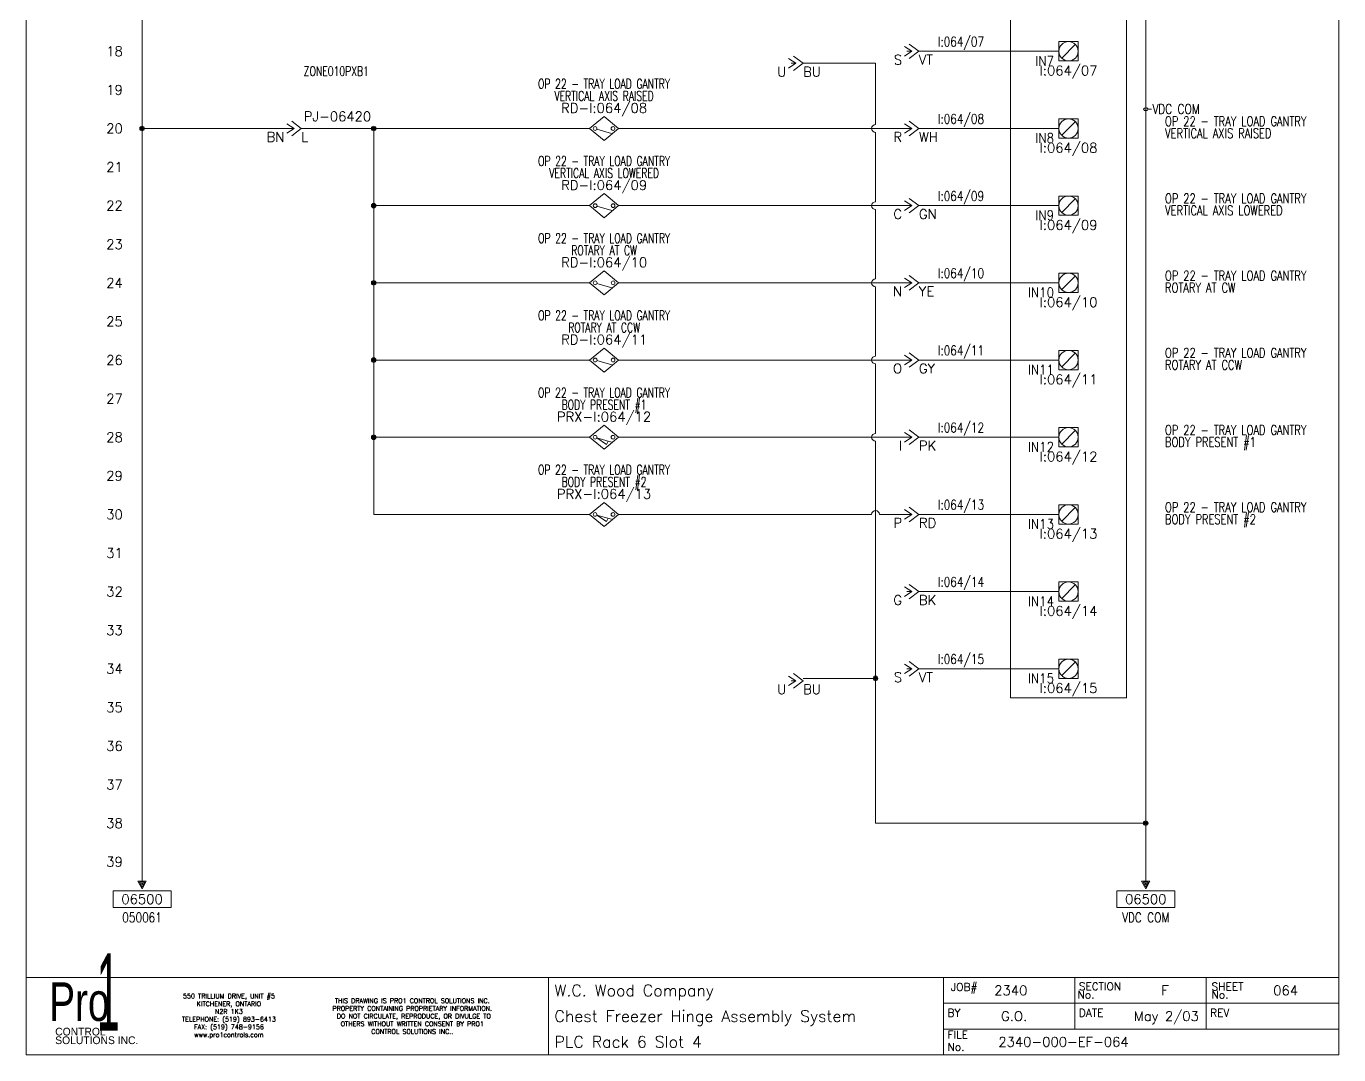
# Model space of a CAD drawing. Header units: inches. Extents: x 0 to 17, y 0 to 23.
# Drawn here: x 0 to 17, y 0 to 13.32 of the extents above; entities that cross this region are included whole.
import ezdxf
from ezdxf.enums import TextEntityAlignment as Align

# ---------------------------------------------------------------- set-up
doc = ezdxf.new("R2010")
doc.units = ezdxf.units.IN
doc.header["$MEASUREMENT"] = 0
doc.layers.get('0').update_dxf_attribs({"lineweight": 5})
for name, color, linetype, lineweight in [('BOARDER', 5, 'Continuous', 5), ('DESC', 1, 'Continuous', 5), ('LOC', 252, 'Continuous', 5), ('MISC', 2, 'Continuous', 5), ('SYMS', 7, 'Continuous', 5), ('TAGS', 2, 'Continuous', 5), ('TERMS', 2, 'Continuous', 5), ('Title_Block_Info', 2, 'Continuous', 5), ('WIREFIXED', 3, 'Continuous', 5), ('WIRENO', 1, 'Continuous', 5), ('WIRES', 7, 'Continuous', 5), ('XREF', 1, 'Continuous', 5)]:
    doc.layers.add(name, color=color, linetype=linetype, lineweight=lineweight)
doc.styles.add('SIVAN', font='sivan.TTF', dxfattribs={"height": 1})
doc.styles.add('STACCO', font='STAC222N.TTF', dxfattribs={"height": 1})
doc.styles.get("Standard").update_dxf_attribs({"font": 'romans.shx'})
doc.styles.add('WD', font='romans.shx')

# ---------------------------------------------------------------- blocks, each defined once
blk = doc.blocks.new('WDDOT')
for radius in [0.03, 0.0187, 0.00929]:
    blk.add_circle((0, 0), radius)
blk = doc.blocks.new('HC02PJ')
for p, q in [((-0.031, 0), (-0.125, 0.062)), ((-0.031, 0), (-0.125, -0.062)), ((-0.031, 0), (-0.094, 0)), ((0.062, 0), (-0.062, 0.094)), ((0.062, 0), (-0.062, -0.094))]:
    blk.add_line(p, q)
at = {"style": 'WD', "width": 0.7}
for tag, p in [('INST', (0.094, 0.85)), ('LOC', (0.094, 0.68)), ('DESC1', (0.094, 0.511)), ('DESC2', (0.094, 0.354))]:
    blk.add_attdef(tag, p, '', height=0.125, dxfattribs=at)
at = {"style": 'WD'}
for tag, p, height in [('TAG2', (0.094, 0.094), 0.125), ('X2LINK', (-0.062, 0.125), 0.01), ('X8LINK', (-0.062, -0.125), 0.01)]:
    blk.add_attdef(tag, p, '', height=height, dxfattribs=at)
for tag, p, flags in [('X4TERMDESC01', (-0.113, 0.019), 1), ('X4TERM01', (-0.094, 0), 1), ('FAMILY', (0.048, 0.121), 9), ('X1TERM02', (0.062, 0), 1), ('X1TERMDESC02', (0.067, 0.014), 1)]:
    blk.add_attdef(tag, p, '', height=0.01, dxfattribs=dict(at, flags=flags))
at = {"linetype": 'Continuous', "style": 'WD', "flags": 8}
blk.add_attdef('TERM01', text='', height=0.125, dxfattribs=at).set_placement((-0.156, -0.047), align=Align.TOP_RIGHT)
blk.add_attdef('TERM02', text='', height=0.125, dxfattribs=at).set_placement((0.062, -0.047), align=Align.TOP_LEFT)
blk = doc.blocks.new('WD_WNV')
at = {"linetype": 'Continuous', "style": 'WD', "width": 0.8}
blk.add_attdef('WIRENO', text='', height=0.125, dxfattribs=at).set_placement((-0.05, 0), align=Align.MIDDLE_RIGHT)
blk = doc.blocks.new('PLCIO_FBFC')
at = {"layer": 'SYMS'}
for p, q in [((-0.75, 0.5), (-0.75, -16.375)), ((0.75, -16.375), (0.75, 0.5)), ((-0.125, -7.875), (0.125, -7.875)), ((-0.125, -8.125), (-0.125, -7.875)), ((-0.125, -7.875), (0.125, -7.875)), ((-0.125, -8.125), (-0.125, -7.875)), ((0.088, -7.912), (-0.088, -8.088)), ((0.125, -7.875), (0.125, -8.125)), ((0.125, -7.875), (0.125, -8.125)), ((0.125, -8.125), (-0.125, -8.125)), ((0.125, -8.125), (-0.125, -8.125)), ((-0.125, -8.875), (0.125, -8.875)), ((-0.125, -9.125), (-0.125, -8.875)), ((-0.125, -8.875), (0.125, -8.875)), ((-0.125, -9.125), (-0.125, -8.875)), ((0.088, -8.912), (-0.088, -9.088)), ((0.125, -8.875), (0.125, -9.125)), ((0.125, -8.875), (0.125, -9.125)), ((0.125, -9.125), (-0.125, -9.125)), ((0.125, -9.125), (-0.125, -9.125)), ((-0.125, -9.875), (0.125, -9.875)), ((-0.125, -10.125), (-0.125, -9.875)), ((-0.125, -9.875), (0.125, -9.875)), ((-0.125, -10.125), (-0.125, -9.875)), ((0.088, -9.912), (-0.088, -10.088)), ((0.125, -9.875), (0.125, -10.125)), ((0.125, -9.875), (0.125, -10.125)), ((0.125, -10.125), (-0.125, -10.125)), ((0.125, -10.125), (-0.125, -10.125)), ((-0.125, -10.875), (0.125, -10.875)), ((-0.125, -11.125), (-0.125, -10.875)), ((-0.125, -10.875), (0.125, -10.875)), ((-0.125, -11.125), (-0.125, -10.875)), ((0.125, -10.875), (0.125, -11.125)), ((0.125, -10.875), (0.125, -11.125)), ((0.088, -10.912), (-0.088, -11.088)), ((0.125, -11.125), (-0.125, -11.125)), ((0.125, -11.125), (-0.125, -11.125)), ((-0.125, -11.875), (0.125, -11.875)), ((-0.125, -12.125), (-0.125, -11.875)), ((-0.125, -11.875), (0.125, -11.875)), ((-0.125, -12.125), (-0.125, -11.875)), ((0.125, -11.875), (0.125, -12.125)), ((0.125, -11.875), (0.125, -12.125)), ((0.088, -11.912), (-0.088, -12.088)), ((0.125, -12.125), (-0.125, -12.125)), ((0.125, -12.125), (-0.125, -12.125)), ((-0.125, -12.875), (0.125, -12.875)), ((-0.125, -13.125), (-0.125, -12.875)), ((-0.125, -12.875), (0.125, -12.875)), ((-0.125, -13.125), (-0.125, -12.875)), ((0.088, -12.912), (-0.088, -13.088)), ((0.125, -12.875), (0.125, -13.125)), ((0.125, -12.875), (0.125, -13.125)), ((0.125, -13.125), (-0.125, -13.125)), ((0.125, -13.125), (-0.125, -13.125)), ((-0.125, -13.875), (0.125, -13.875)), ((-0.125, -14.125), (-0.125, -13.875)), ((-0.125, -13.875), (0.125, -13.875)), ((-0.125, -14.125), (-0.125, -13.875)), ((0.088, -13.912), (-0.088, -14.088)), ((0.125, -13.875), (0.125, -14.125)), ((0.125, -13.875), (0.125, -14.125)), ((0.125, -14.125), (-0.125, -14.125)), ((0.125, -14.125), (-0.125, -14.125)), ((-0.125, -14.875), (0.125, -14.875)), ((-0.125, -15.125), (-0.125, -14.875)), ((-0.125, -14.875), (0.125, -14.875)), ((-0.125, -15.125), (-0.125, -14.875)), ((0.088, -14.912), (-0.088, -15.088)), ((0.125, -14.875), (0.125, -15.125)), ((0.125, -14.875), (0.125, -15.125)), ((0.125, -15.125), (-0.125, -15.125)), ((0.125, -15.125), (-0.125, -15.125)), ((-0.125, -15.875), (0.125, -15.875)), ((-0.125, -16.125), (-0.125, -15.875)), ((-0.125, -15.875), (0.125, -15.875)), ((-0.125, -16.125), (-0.125, -15.875)), ((0.088, -15.912), (-0.088, -16.088)), ((0.125, -15.875), (0.125, -16.125)), ((0.125, -15.875), (0.125, -16.125)), ((0.125, -16.125), (-0.125, -16.125)), ((0.125, -16.125), (-0.125, -16.125)), ((-0.75, -16.375), (0.75, -16.375))]:
    blk.add_line(p, q, dxfattribs=at)
for centre in [(0, -8), (0, -9), (0, -10), (0, -11), (0, -12), (0, -13), (0, -14), (0, -15), (0, -16)]:
    blk.add_circle(centre, 0.125, dxfattribs=at)
at = {"layer": 'SYMS', "style": 'WD'}
for tag, width, p in [('INST', 0.8, (0, 1.482)), ('LOC', 0.8, (0, 1.312)), ('MFG', 0.8, (0, 1.156)), ('CAT', 0.9, (0, 1)), ('DESC', 0.8, (0, 0.53)), ('TERM01L', 0.75, (-0.188, 0.156)), ('TERM01R', 0.75, (0.188, 0.156)), ('TERM02', 0.9, (0, -0.812)), ('TERM03', 0.9, (0, -1.812)), ('TERM04', 0.9, (0, -2.812)), ('TERM05', 0.9, (0, -3.812)), ('TERM06', 0.9, (0, -4.812)), ('TERM07', 0.9, (0, -5.812)), ('TERM08', 0.9, (0, -6.812)), ('TERM09', 0.9, (0, -7.812)), ('TERM10', 0.9, (0, -8.812)), ('TERM11', 0.9, (0, -9.812)), ('TERM12', 0.9, (0, -10.812)), ('TERM13', 0.9, (0, -11.812)), ('TERM14', 0.9, (0, -12.812)), ('TERM15', 0.9, (0, -13.812)), ('TERM16', 0.9, (0, -14.812)), ('TERM17', 0.9, (0, -15.812))]:
    blk.add_attdef(tag, text='', height=0.125, dxfattribs=dict(at, width=width)).set_placement(p, align=Align.CENTER)
at = {"layer": 'SYMS', "linetype": 'Continuous', "style": 'WD', "flags": 9}
blk.add_attdef('ASSYCODE', text='', height=0.01, dxfattribs=at).set_placement((0.23, 1.071), align=Align.CENTER)
at = {"layer": 'SYMS', "style": 'WD'}
for tag, p in [('LINE1', (0, 0.844)), ('LINE2', (0, 0.688)), ('TAG', (0, 0.322))]:
    blk.add_attdef(tag, text='', height=0.125, dxfattribs=at).set_placement(p, align=Align.CENTER)
at = {"layer": 'SYMS', "style": 'WD', "flags": 1}
for tag, p in [('X4TERM01L', (-0.312, 0)), ('X1TERM01R', (0.312, 0)), ('X4TERM02', (-0.125, -1)), ('X4TERM03', (-0.125, -2)), ('X4TERM04', (-0.125, -3)), ('X4TERM05', (-0.125, -4)), ('X4TERM06', (-0.125, -5)), ('X4TERM07', (-0.125, -6)), ('X4TERM08', (-0.125, -7)), ('X4TERM09', (-0.125, -8)), ('X4TERM10', (-0.125, -9)), ('X4TERM11', (-0.125, -10)), ('X4TERM12', (-0.125, -11)), ('X4TERM13', (-0.125, -12)), ('X4TERM14', (-0.125, -13)), ('X4TERM15', (-0.125, -14)), ('X4TERM16', (-0.125, -15)), ('X4TERM17', (-0.125, -16))]:
    blk.add_attdef(tag, p, '', height=0.01, dxfattribs=at)
at = {"layer": 'SYMS', "style": 'WD', "width": 0.9}
for tag, p in [('TERMDESC01L', (-0.188, -0.172)), ('TERMDESC01R', (0.188, -0.172))]:
    blk.add_attdef(tag, text='', height=0.125, dxfattribs=at).set_placement(p, align=Align.TOP_CENTER)
for tag, p in [('DESCA02', (1.25, -0.969)), ('DESCB02', (1.25, -1.125)), ('DESCC02', (1.25, -1.281)), ('DESCD02', (1.25, -1.438)), ('DESCE02', (1.25, -1.594)), ('DESCA03', (1.25, -1.969)), ('DESCB03', (1.25, -2.125)), ('DESCC03', (1.25, -2.281)), ('DESCD03', (1.25, -2.438)), ('DESCE03', (1.25, -2.594)), ('DESCA04', (1.25, -2.969)), ('DESCB04', (1.25, -3.125)), ('DESCC04', (1.25, -3.281)), ('DESCD04', (1.25, -3.438)), ('DESCE04', (1.25, -3.594)), ('DESCA05', (1.25, -3.969)), ('DESCB05', (1.25, -4.125)), ('DESCC05', (1.25, -4.281)), ('DESCD05', (1.25, -4.438)), ('DESCE05', (1.25, -4.594)), ('DESCA06', (1.25, -4.969)), ('DESCB06', (1.25, -5.125)), ('DESCC06', (1.25, -5.281)), ('DESCD06', (1.25, -5.438)), ('DESCE06', (1.25, -5.594)), ('DESCA07', (1.25, -5.969)), ('DESCB07', (1.25, -6.125)), ('DESCC07', (1.25, -6.281)), ('DESCD07', (1.25, -6.438)), ('DESCE07', (1.25, -6.594)), ('DESCA08', (1.25, -6.969)), ('DESCB08', (1.25, -7.125)), ('DESCC08', (1.25, -7.281)), ('DESCD08', (1.25, -7.438)), ('DESCE08', (1.25, -7.594)), ('DESCA09', (1.25, -7.969)), ('DESCB09', (1.25, -8.125)), ('DESCC09', (1.25, -8.281)), ('DESCD09', (1.25, -8.438)), ('DESCE09', (1.25, -8.594)), ('DESCA10', (1.25, -8.969)), ('DESCB10', (1.25, -9.125)), ('DESCC10', (1.25, -9.281)), ('DESCD10', (1.25, -9.438)), ('DESCE10', (1.25, -9.594)), ('DESCA11', (1.25, -9.969)), ('DESCB11', (1.25, -10.125)), ('DESCC11', (1.25, -10.281)), ('DESCD11', (1.25, -10.438)), ('DESCE11', (1.25, -10.594)), ('DESCA12', (1.25, -10.969)), ('DESCB12', (1.25, -11.125)), ('DESCC12', (1.25, -11.281)), ('DESCD12', (1.25, -11.438)), ('DESCE12', (1.25, -11.594)), ('DESCA13', (1.25, -11.969)), ('DESCB13', (1.25, -12.125)), ('DESCC13', (1.25, -12.281)), ('DESCD13', (1.25, -12.438)), ('DESCE13', (1.25, -12.594)), ('DESCA14', (1.25, -12.969)), ('DESCB14', (1.25, -13.125)), ('DESCC14', (1.25, -13.281)), ('DESCD14', (1.25, -13.438)), ('DESCE14', (1.25, -13.594)), ('DESCA15', (1.25, -13.969)), ('DESCB15', (1.25, -14.125)), ('DESCC15', (1.25, -14.281)), ('DESCD15', (1.25, -14.438)), ('DESCE15', (1.25, -14.594)), ('DESCA16', (1.25, -14.969)), ('DESCB16', (1.25, -15.125)), ('DESCC16', (1.25, -15.281)), ('DESCD16', (1.25, -15.438)), ('DESCE16', (1.25, -15.594)), ('DESCA17', (1.25, -15.969)), ('DESCB17', (1.25, -16.125)), ('DESCC17', (1.25, -16.281)), ('DESCD17', (1.25, -16.438)), ('DESCE17', (1.25, -16.594))]:
    blk.add_attdef(tag, p, '', height=0.125, dxfattribs=at)
for tag, p in [('TERMDESC02', (-0.188, -1.062)), ('TERMDESC03', (-0.188, -2.062)), ('TERMDESC04', (-0.188, -3.062)), ('TERMDESC05', (-0.188, -4.062)), ('TERMDESC06', (-0.188, -5.062)), ('TERMDESC07', (-0.188, -6.062)), ('TERMDESC08', (-0.188, -7.062)), ('TERMDESC09', (-0.188, -8.062)), ('TERMDESC10', (-0.188, -9.062)), ('TERMDESC11', (-0.188, -10.062)), ('TERMDESC12', (-0.188, -11.062)), ('TERMDESC13', (-0.188, -12.062)), ('TERMDESC14', (-0.188, -13.062)), ('TERMDESC15', (-0.188, -14.062)), ('TERMDESC16', (-0.188, -15.062)), ('TERMDESC17', (-0.188, -16.062))]:
    blk.add_attdef(tag, text='', height=0.125, dxfattribs=at).set_placement(p, align=Align.TOP_RIGHT)
at = {"layer": 'SYMS', "style": 'WD'}
for tag, p in [('TAGA02', (0, -1.188)), ('TAGA03', (0, -2.188)), ('TAGA04', (0, -3.188)), ('TAGA05', (0, -4.188)), ('TAGA06', (0, -5.188)), ('TAGA07', (0, -6.188)), ('TAGA08', (0, -7.188)), ('TAGA09', (0, -8.188)), ('TAGA10', (0, -9.188)), ('TAGA11', (0, -10.188)), ('TAGA12', (0, -11.188)), ('TAGA13', (0, -12.188)), ('TAGA14', (0, -13.188)), ('TAGA15', (0, -14.188)), ('TAGA16', (0, -15.188)), ('TAGA17', (0, -16.188))]:
    blk.add_attdef(tag, text='', height=0.125, dxfattribs=at).set_placement(p, align=Align.TOP_CENTER)
blk = doc.blocks.new('HC01PJ')
for p, q in [((-0.031, 0), (-0.125, 0.062)), ((-0.031, 0), (-0.125, -0.062)), ((-0.031, 0), (-0.094, 0)), ((0.062, 0), (-0.062, 0.094)), ((0.062, 0), (-0.062, -0.094))]:
    blk.add_line(p, q)
at = {"style": 'WD', "width": 0.7}
for tag, p in [('INST', (0.094, 0.85)), ('LOC', (0.094, 0.68)), ('DESC1', (0.094, 0.511)), ('DESC2', (0.094, 0.354))]:
    blk.add_attdef(tag, p, '', height=0.125, dxfattribs=at)
at = {"style": 'WD'}
for tag, p, height in [('TAG1', (0.094, 0.094), 0.125), ('X2LINK', (-0.062, 0.125), 0.01), ('X8LINK', (-0.062, -0.125), 0.01)]:
    blk.add_attdef(tag, p, '', height=height, dxfattribs=at)
for tag, p, flags in [('X4TERMDESC01', (-0.106, 0.022), 1), ('X4TERM01', (-0.094, 0), 1), ('FAMILY', (0.048, 0.121), 9), ('X1TERM02', (0.062, 0), 1), ('X1TERMDESC02', (0.067, 0.016), 1)]:
    blk.add_attdef(tag, p, '', height=0.01, dxfattribs=dict(at, flags=flags))
at = {"linetype": 'Continuous', "style": 'WD', "flags": 9}
for tag, p in [('ASSYCODE', (0.067, 0.044)), ('MFG', (0.072, 0.057)), ('CAT', (0.073, 0.077))]:
    blk.add_attdef(tag, text='', height=0.01, dxfattribs=at).set_placement(p, align=Align.CENTER)
at = {"linetype": 'Continuous', "style": 'WD', "flags": 8}
blk.add_attdef('TERM01', text='', height=0.125, dxfattribs=at).set_placement((-0.156, -0.047), align=Align.TOP_RIGHT)
blk.add_attdef('TERM02', text='', height=0.125, dxfattribs=at).set_placement((0.062, -0.047), align=Align.TOP_LEFT)
blk = doc.blocks.new('WD_WNH')
at = {"linetype": 'Continuous', "style": 'WD', "width": 0.8}
blk.add_attdef('WIRENO', text='', height=0.125, dxfattribs=at).set_placement((0, 0.0625), align=Align.CENTER)
blk = doc.blocks.new('HRD11')
for p, q in [((0, 0.156), (-0.188, 0)), ((-0.188, 0), (0, -0.156)), ((0.188, 0), (0, 0.156)), ((0, -0.156), (0.188, 0))]:
    blk.add_line(p, q)
at = {"linetype": 'Continuous'}
blk.add_line((-0.094, -0.008), (0.098, -0.063), dxfattribs=at)
for centre in [(-0.116, 0), (0.116, 0)]:
    blk.add_circle(centre, 0.0242)
at = {"style": 'WD', "width": 0.7}
for tag, p in [('INST', (0, 0.841)), ('LOC', (0, 0.672)), ('DESC1', (0, 0.516)), ('DESC2', (0, 0.359)), ('XREF', (0.438, -0.312))]:
    blk.add_attdef(tag, text='', height=0.125, dxfattribs=at).set_placement(p, align=Align.CENTER)
at = {"style": 'WD'}
blk.add_attdef('TAG1', text='', height=0.125, dxfattribs=at).set_placement((0, 0.203), align=Align.CENTER)
for tag, p in [('X2LINK', (0, 0.297)), ('X8LINK', (0, -0.188))]:
    blk.add_attdef(tag, p, '', height=0.01, dxfattribs=at)
for tag, p, flags in [('X4TERM01', (-0.188, 0), 1), ('FAMILY', (0.038, 0.037), 9), ('CONTACT', (0.038, 0.02), 1), ('X1TERM02', (0.188, 0), 1), ('X8TERM03', (0, -0.156), 1)]:
    blk.add_attdef(tag, p, '', height=0.01, dxfattribs=dict(at, flags=flags))
at = {"linetype": 'Continuous', "style": 'WD', "flags": 9}
for tag, p in [('CAT', (0.063, -0.007)), ('ASSYCODE', (0.062, -0.043)), ('MFG', (0.063, -0.027))]:
    blk.add_attdef(tag, text='', height=0.01, dxfattribs=at).set_placement(p, align=Align.CENTER)
at = {"linetype": 'Continuous', "style": 'WD', "flags": 8}
for tag, p in [('TERM01', (-0.25, -0.031)), ('TERM03', (-0.031, -0.203))]:
    blk.add_attdef(tag, text='', height=0.125, dxfattribs=at).set_placement(p, align=Align.TOP_RIGHT)
blk.add_attdef('TERM02', text='', height=0.125, dxfattribs=at).set_placement((0.25, -0.031), align=Align.TOP_LEFT)
blk = doc.blocks.new('HPRX11')
for p, q in [((0, 0.156), (-0.188, 0)), ((-0.188, 0), (0, -0.156)), ((0.188, 0), (0, 0.156)), ((0, -0.156), (0.188, 0))]:
    blk.add_line(p, q)
at = {"linetype": 'Continuous'}
for p, q in [((-0.094, -0.008), (0.031, -0.093)), ((-0.094, -0.008), (0.098, -0.063)), ((0.031, -0.093), (0.055, -0.05))]:
    blk.add_line(p, q, dxfattribs=at)
for centre in [(-0.116, 0), (0.116, 0)]:
    blk.add_circle(centre, 0.0242)
at = {"style": 'WD', "width": 0.7}
for tag, p in [('INST', (0, 0.841)), ('LOC', (0, 0.672)), ('DESC1', (0, 0.516)), ('DESC2', (0, 0.359)), ('XREF', (0.438, -0.312))]:
    blk.add_attdef(tag, text='', height=0.125, dxfattribs=at).set_placement(p, align=Align.CENTER)
at = {"style": 'WD'}
blk.add_attdef('TAG1', text='', height=0.125, dxfattribs=at).set_placement((0, 0.203), align=Align.CENTER)
for tag, p in [('X2LINK', (0, 0.297)), ('X8LINK', (0, -0.188))]:
    blk.add_attdef(tag, p, '', height=0.01, dxfattribs=at)
for tag, p, flags in [('X4TERM01', (-0.188, 0), 1), ('FAMILY', (0.038, 0.037), 9), ('CONTACT', (0.038, 0.02), 1), ('X1TERM02', (0.188, 0), 1), ('X8TERM03', (0, -0.156), 1)]:
    blk.add_attdef(tag, p, '', height=0.01, dxfattribs=dict(at, flags=flags))
at = {"linetype": 'Continuous', "style": 'WD', "flags": 9}
for tag, p in [('CAT', (0.063, -0.007)), ('ASSYCODE', (0.062, -0.043)), ('MFG', (0.063, -0.027))]:
    blk.add_attdef(tag, text='', height=0.01, dxfattribs=at).set_placement(p, align=Align.CENTER)
at = {"linetype": 'Continuous', "style": 'WD', "flags": 8}
for tag, p in [('TERM01', (-0.25, -0.031)), ('TERM03', (-0.031, -0.203))]:
    blk.add_attdef(tag, text='', height=0.125, dxfattribs=at).set_placement(p, align=Align.TOP_RIGHT)
blk.add_attdef('TERM02', text='', height=0.125, dxfattribs=at).set_placement((0.25, -0.031), align=Align.TOP_LEFT)
blk = doc.blocks.new('TB_P')
at = {"color": 5}
blk.add_line((6.764, 0), (6.764, 1), dxfattribs=at)
at = {"color": 5, "linetype": 'Continuous'}
blk.add_line((15.283, 1), (15.283, 0.667), dxfattribs=at)
blk.add_lwpolyline([(0, 0), (17, 0), (17, 23), (0, 23)], close=True, dxfattribs=at)
at = {"layer": 'BOARDER', "linetype": 'Continuous'}
for p, q in [((0, 1), (17, 1)), ((0, 1), (0, 0)), ((11.882, 1), (11.882, 0.667)), ((11.882, 1), (11.882, 0)), ((11.882, 1), (11.882, 0)), ((11.882, 1), (11.882, 0)), ((13.583, 1), (13.583, 0.667)), ((11.882, 0.667), (17, 0.667)), ((13.583, 0.667), (13.583, 0.333)), ((15.283, 0.667), (15.283, 0.333)), ((11.882, 0.333), (17, 0.333))]:
    blk.add_line(p, q, dxfattribs=at)
at = {"color": 5, "char_height": 0.06, "attachment_point": 5, "style": 'WD'}
for s, insert, width in [('550 TRILLIUM DRIVE, UNIT #5\\PKITCHENER, ONTARIO\\PN2R 1K3\\PTELEPHONE: (519) 893-6413\\PFAX: (519) 748-9156\\Pwww.pro1controls.com', (2.625, 0.5), 1.804), ('THIS DRAWING IS PRO1 CONTROL SOLUTIONS INC. PROPERTY CONTAINING PROPRIETARY INFORMATION.  DO NOT CIRCULATE, REPRODUCE, OR DIVULGE TO OTHERS WITHOUT WRITTEN CONSENT BY PRO1 CONTROL SOLUTIONS INC..', (5, 0.5), 2.264)]:
    blk.add_mtext(s, dxfattribs=dict(at, insert=insert, width=width))
at = {"color": 2, "linetype": 'Continuous', "style": 'WD', "flags": 1}
for tag, p in [('REV1_NO', (1.734, 3.29)), ('REV1_BY', (7.303, 3.29)), ('REV1_DATE', (9.562, 3.29)), ('REV2_NO', (1.734, 3.04)), ('REV2_BY', (7.303, 3.04)), ('REV2_DATE', (9.562, 3.04)), ('REV3_NO', (1.734, 2.79)), ('REV3_BY', (7.303, 2.79)), ('REV3_DATE', (9.562, 2.79)), ('REV4_NO', (1.734, 2.54)), ('REV4_BY', (7.303, 2.54)), ('REV4_DATE', (9.562, 2.54)), ('REV5_NO', (1.734, 2.29)), ('REV5_BY', (7.303, 2.29)), ('REV5_DATE', (9.562, 2.29)), ('REV6_NO', (1.734, 2.04)), ('REV6_BY', (7.303, 2.04)), ('REV6_DATE', (9.562, 2.04)), ('REV7_NO', (1.734, 1.79)), ('REV7_BY', (7.303, 1.79)), ('REV7_DATE', (9.562, 1.79)), ('REV8_NO', (1.734, 1.54)), ('REV8_BY', (7.303, 1.54)), ('REV8_DATE', (9.562, 1.54)), ('REV9_NO', (1.734, 1.29)), ('REV9_BY', (7.303, 1.29)), ('REV9_DATE', (9.562, 1.29))]:
    blk.add_attdef(tag, text='', height=0.15, dxfattribs=at).set_placement(p, align=Align.MIDDLE_CENTER)
for tag, p in [('REV1_CHANGE', (2.292, 3.29)), ('REV2_CHANGE', (2.292, 3.04)), ('REV3_CHANGE', (2.292, 2.79)), ('REV4_CHANGE', (2.292, 2.54)), ('REV5_CHANGE', (2.292, 2.29)), ('REV6_CHANGE', (2.292, 2.04)), ('REV7_CHANGE', (2.292, 1.79)), ('REV8_CHANGE', (2.292, 1.54)), ('REV9_CHANGE', (2.292, 1.29))]:
    blk.add_attdef(tag, text='', height=0.15, dxfattribs=at).set_placement(p, align=Align.MIDDLE_LEFT)
at = {"layer": 'BOARDER', "lineweight": 0}
for s, height, style, width, p in [('1', 1, 'SIVAN', 0.4, (1.062, 0.812)), ('Pro', 0.5, 'STACCO', 0.75, (0.688, 0.688))]:
    blk.add_text(s, height=height, dxfattribs=dict(at, style=style, width=width)).set_placement(p, align=Align.MIDDLE_CENTER)
at = {"layer": 'BOARDER', "linetype": 'Continuous', "style": 'WD'}
for s, p in [('JOB#', (11.976, 0.827)), ('SECTION', (13.633, 0.835)), ('SHEET', (15.354, 0.834)), ('No.', (13.617, 0.729)), ('No.', (15.354, 0.729)), ('BY', (11.933, 0.493)), ('DATE', (13.634, 0.493)), ('REV', (15.334, 0.493)), ('FILE', (11.932, 0.21)), ('No.', (11.932, 0.052))]:
    blk.add_text(s, height=0.1, dxfattribs=at).set_placement(p)
at = {"layer": 'BOARDER', "lineweight": 0, "style": 'STACCO'}
for s, p in [('CONTROL', (0.375, 0.3)), ('SOLUTIONS INC.', (0.375, 0.188))]:
    blk.add_text(s, height=0.1, dxfattribs=at).set_placement(p, align=Align.MIDDLE_LEFT)
at = {"layer": 'Title_Block_Info', "ltscale": 0.1}
for tag, p in [('CUSTOMER', (6.842, 0.833)), ('JOB DESCRIPTION LINE', (6.842, 0.5)), ('DRAWING DESCRIPTION', (6.842, 0.167))]:
    blk.add_attdef(tag, text='', height=0.15, dxfattribs=at).set_placement(p, align=Align.MIDDLE_LEFT)
at = {"layer": 'Title_Block_Info', "ltscale": 0.1, "style": 'WD'}
for tag, p in [('JOB #', (12.752, 0.833)), ('SEC. NO.', (14.75, 0.833)), ('SHT. NO.', (16.312, 0.833)), ('NAME', (12.795, 0.5)), ('REV', (16.194, 0.5))]:
    blk.add_attdef(tag, text='', height=0.125, dxfattribs=at).set_placement(p, align=Align.MIDDLE_CENTER)
blk.add_attdef('DATE', text='', height=0.125, dxfattribs=at).set_placement((15.188, 0.5), align=Align.MIDDLE_RIGHT)
blk.add_attdef('FILE NUMBER', text='', height=0.125, dxfattribs=at).set_placement((12.591, 0.167), align=Align.MIDDLE_LEFT)
blk = doc.blocks.new('HA2S4')
for p, q in [((-0.055, 0), (0.055, 0)), ((0, -0.102), (-0.055, 0)), ((0.055, 0), (0, -0.102)), ((0.375, -0.125), (-0.375, -0.125)), ((-0.375, -0.125), (-0.375, -0.344)), ((-0.031, -0.016), (0, -0.078)), ((0.031, -0.016), (-0.031, -0.016)), ((-0.008, -0.031), (0, -0.047)), ((0.008, -0.031), (-0.008, -0.031)), ((0, -0.078), (0.031, -0.016)), ((0, -0.047), (0.008, -0.031)), ((0.375, -0.344), (0.375, -0.125)), ((-0.375, -0.344), (0.375, -0.344))]:
    blk.add_line(p, q)
at = {"style": 'WD', "flags": 1}
for tag, p in [('X2TERM01', (0, 0)), ('SIGCODE', (0.088, -0.059))]:
    blk.add_attdef(tag, p, '', height=0.01, dxfattribs=at)
at = {"style": 'WD'}
blk.add_attdef('XREF', text='', height=0.125, dxfattribs=at).set_placement((0, -0.297), align=Align.CENTER)
at = {"style": 'WD', "width": 0.8, "flags": 8}
for tag, p in [('WIRENO', (0, -0.409)), ('DESC1', (0, -0.597))]:
    blk.add_attdef(tag, text='', height=0.125, dxfattribs=at).set_placement(p, align=Align.TOP_CENTER)

msp = doc.modelspace()

# ---------------------------------------------------------------- linework, layer by layer
at = {"layer": 'WIRENO'}
msp.add_lwpolyline([(14.576, 12.251), (14.531, 12.251), (14.515, 12.266), (14.484, 12.265), (14.469, 12.249), (14.485, 12.234), (14.516, 12.235), (14.524, 12.243)], dxfattribs=at)
at = {"layer": 'WIRES'}
for p, q in [((1.5, 22.25), (1.5, 2.25)), ((14.5, 22.25), (14.5, 2.25)), ((11.562, 13), (13.375, 13)), ((10.062, 12.844), (11, 12.844)), ((11, 12.844), (11, 12.05)), ((1.5, 12), (3.406, 12)), ((7.297, 12), (3.562, 12)), ((4.5, 12), (4.5, 11)), ((11.406, 12), (7.672, 12)), ((11, 11.95), (11, 11.05)), ((11.562, 12), (13.375, 12)), ((4.5, 11), (7.297, 11)), ((4.5, 11), (4.5, 10)), ((7.672, 11), (11.406, 11)), ((11, 10.95), (11, 10.05)), ((11.562, 11), (13.375, 11)), ((4.5, 10), (7.297, 10)), ((4.5, 10), (4.5, 9)), ((7.672, 10), (11.406, 10)), ((11, 9.95), (11, 9.05)), ((11.562, 10), (13.375, 10)), ((4.5, 9), (7.297, 9)), ((4.5, 9), (4.5, 8)), ((7.672, 9), (11.406, 9)), ((11, 8.95), (11, 8.05)), ((11.562, 9), (13.375, 9)), ((4.5, 8), (7.297, 8)), ((4.5, 7), (4.5, 8)), ((7.672, 8), (11.406, 8)), ((11.562, 8), (13.375, 8)), ((11, 7.95), (11, 3)), ((7.296, 7), (4.5, 7)), ((10.95, 7), (7.671, 7)), ((11.406, 7), (11.05, 7)), ((11.562, 7), (13.375, 7)), ((11.562, 6), (13.375, 6)), ((11.562, 5), (13.375, 5)), ((10.062, 4.875), (11, 4.875)), ((14.5, 3), (11, 3))]:
    msp.add_line(p, q, dxfattribs=at)
for centre, start, end in [((11, 12), 90, 270), ((11, 11), 90, 270), ((11, 10), 90, 270), ((11, 9), 90, 270), ((11, 8), 90, 270), ((11, 7), 0, 180)]:
    msp.add_arc(centre, 0.05, start, end, dxfattribs=at)

# ---------------------------------------------------------------- block references
ref = msp.add_blockref('TB_P', (0, 0))
ref.add_attrib('CUSTOMER', 'W.C. Wood Company', dxfattribs={"layer": 'MISC', "ltscale": 0.1, "height": 0.15}).set_placement((6.842, 0.833), align=Align.MIDDLE_LEFT)
ref.add_attrib('JOB DESCRIPTION LINE', 'Chest Freezer Hinge Assembly System', dxfattribs={"layer": 'MISC', "ltscale": 0.1, "height": 0.15}).set_placement((6.842, 0.5), align=Align.MIDDLE_LEFT)
ref.add_attrib('DRAWING DESCRIPTION', 'PLC Rack 6 Slot 4', dxfattribs={"layer": 'MISC', "ltscale": 0.1, "height": 0.15}).set_placement((6.842, 0.167), align=Align.MIDDLE_LEFT)
ref.add_attrib('JOB #', '2340', dxfattribs={"layer": 'MISC', "ltscale": 0.1, "height": 0.125, "style": 'WD'}).set_placement((12.752, 0.833), align=Align.MIDDLE_CENTER)
ref.add_attrib('SEC. NO.', 'F', dxfattribs={"layer": 'MISC', "ltscale": 0.1, "height": 0.125, "style": 'WD'}).set_placement((14.75, 0.833), align=Align.MIDDLE_CENTER)
ref.add_attrib('SHT. NO.', '064', dxfattribs={"layer": 'MISC', "ltscale": 0.1, "height": 0.125, "style": 'WD'}).set_placement((16.312, 0.833), align=Align.MIDDLE_CENTER)
ref.add_attrib('FILE NUMBER', '2340-000-EF-064', dxfattribs={"layer": 'MISC', "ltscale": 0.1, "height": 0.125, "style": 'WD'}).set_placement((12.591, 0.167), align=Align.MIDDLE_LEFT)
ref.add_attrib('NAME', 'G.O.', dxfattribs={"layer": 'MISC', "ltscale": 0.1, "height": 0.125, "style": 'WD'}).set_placement((12.795, 0.5), align=Align.MIDDLE_CENTER)
ref.add_attrib('DATE', 'May 2/03', dxfattribs={"layer": 'MISC', "ltscale": 0.1, "height": 0.125, "style": 'WD'}).set_placement((15.188, 0.5), align=Align.MIDDLE_RIGHT)
at = {"layer": 'SYMS'}
ref = msp.add_blockref('PLCIO_FBFC', (13.5, 21), dxfattribs=at)
ref.add_attrib('TAGA09', 'I:064/07', dxfattribs={"layer": 'TAGS', "height": 0.125, "style": 'WD'}).set_placement((13.5, 12.812), align=Align.TOP_CENTER)
ref.add_attrib('TERMDESC09', 'IN7', dxfattribs={"layer": 'TERMS', "height": 0.125, "style": 'WD', "width": 0.9}).set_placement((13.312, 12.938), align=Align.TOP_RIGHT)
ref.add_attrib('TAGA10', 'I:064/08', dxfattribs={"layer": 'TAGS', "height": 0.125, "style": 'WD'}).set_placement((13.5, 11.812), align=Align.TOP_CENTER)
ref.add_attrib('DESCA10', 'OP 22 - TRAY LOAD GANTRY', (14.75, 12.031), dxfattribs={"layer": 'DESC', "height": 0.125, "style": 'WD', "width": 0.75})
ref.add_attrib('DESCB10', 'VERTICAL AXIS RAISED', (14.75, 11.875), dxfattribs={"layer": 'DESC', "height": 0.125, "style": 'WD', "width": 0.75})
ref.add_attrib('TERMDESC10', 'IN8', dxfattribs={"layer": 'TERMS', "height": 0.125, "style": 'WD', "width": 0.9}).set_placement((13.312, 11.938), align=Align.TOP_RIGHT)
ref.add_attrib('TAGA11', 'I:064/09', dxfattribs={"layer": 'TAGS', "height": 0.125, "style": 'WD'}).set_placement((13.5, 10.812), align=Align.TOP_CENTER)
ref.add_attrib('DESCA11', 'OP 22 - TRAY LOAD GANTRY', (14.75, 11.031), dxfattribs={"layer": 'DESC', "height": 0.125, "style": 'WD', "width": 0.75})
ref.add_attrib('DESCB11', 'VERTICAL AXIS LOWERED', (14.75, 10.875), dxfattribs={"layer": 'DESC', "height": 0.125, "style": 'WD', "width": 0.75})
ref.add_attrib('TERMDESC11', 'IN9', dxfattribs={"layer": 'TERMS', "height": 0.125, "style": 'WD', "width": 0.9}).set_placement((13.312, 10.938), align=Align.TOP_RIGHT)
ref.add_attrib('TAGA12', 'I:064/10', dxfattribs={"layer": 'TAGS', "height": 0.125, "style": 'WD'}).set_placement((13.5, 9.812), align=Align.TOP_CENTER)
ref.add_attrib('DESCA12', 'OP 22 - TRAY LOAD GANTRY', (14.75, 10.031), dxfattribs={"layer": 'DESC', "height": 0.125, "style": 'WD', "width": 0.75})
ref.add_attrib('DESCB12', 'ROTARY AT CW', (14.75, 9.875), dxfattribs={"layer": 'DESC', "height": 0.125, "style": 'WD', "width": 0.75})
ref.add_attrib('TERMDESC12', 'IN10', dxfattribs={"layer": 'TERMS', "height": 0.125, "style": 'WD', "width": 0.9}).set_placement((13.312, 9.938), align=Align.TOP_RIGHT)
ref.add_attrib('TAGA13', 'I:064/11', dxfattribs={"layer": 'TAGS', "height": 0.125, "style": 'WD'}).set_placement((13.5, 8.812), align=Align.TOP_CENTER)
ref.add_attrib('DESCA13', 'OP 22 - TRAY LOAD GANTRY', (14.75, 9.031), dxfattribs={"layer": 'DESC', "height": 0.125, "style": 'WD', "width": 0.75})
ref.add_attrib('DESCB13', 'ROTARY AT CCW', (14.75, 8.875), dxfattribs={"layer": 'DESC', "height": 0.125, "style": 'WD', "width": 0.75})
ref.add_attrib('TERMDESC13', 'IN11', dxfattribs={"layer": 'TERMS', "height": 0.125, "style": 'WD', "width": 0.9}).set_placement((13.312, 8.938), align=Align.TOP_RIGHT)
ref.add_attrib('TAGA14', 'I:064/12', dxfattribs={"layer": 'TAGS', "height": 0.125, "style": 'WD'}).set_placement((13.5, 7.812), align=Align.TOP_CENTER)
ref.add_attrib('DESCA14', 'OP 22 - TRAY LOAD GANTRY', (14.75, 8.031), dxfattribs={"layer": 'DESC', "height": 0.125, "style": 'WD', "width": 0.75})
ref.add_attrib('DESCB14', 'BODY PRESENT #1', (14.75, 7.875), dxfattribs={"layer": 'DESC', "height": 0.125, "style": 'WD', "width": 0.75})
ref.add_attrib('TERMDESC14', 'IN12', dxfattribs={"layer": 'TERMS', "height": 0.125, "style": 'WD', "width": 0.9}).set_placement((13.312, 7.938), align=Align.TOP_RIGHT)
ref.add_attrib('TAGA15', 'I:064/13', dxfattribs={"layer": 'TAGS', "height": 0.125, "style": 'WD'}).set_placement((13.5, 6.812), align=Align.TOP_CENTER)
ref.add_attrib('DESCA15', 'OP 22 - TRAY LOAD GANTRY', (14.75, 7.031), dxfattribs={"layer": 'DESC', "height": 0.125, "style": 'WD', "width": 0.75})
ref.add_attrib('DESCB15', 'BODY PRESENT #2', (14.75, 6.875), dxfattribs={"layer": 'DESC', "height": 0.125, "style": 'WD', "width": 0.75})
ref.add_attrib('TERMDESC15', 'IN13', dxfattribs={"layer": 'TERMS', "height": 0.125, "style": 'WD', "width": 0.9}).set_placement((13.312, 6.938), align=Align.TOP_RIGHT)
ref.add_attrib('TAGA16', 'I:064/14', dxfattribs={"layer": 'TAGS', "height": 0.125, "style": 'WD'}).set_placement((13.5, 5.812), align=Align.TOP_CENTER)
ref.add_attrib('TERMDESC16', 'IN14', dxfattribs={"layer": 'TERMS', "height": 0.125, "style": 'WD', "width": 0.9}).set_placement((13.312, 5.938), align=Align.TOP_RIGHT)
ref.add_attrib('TAGA17', 'I:064/15', dxfattribs={"layer": 'TAGS', "height": 0.125, "style": 'WD'}).set_placement((13.5, 4.812), align=Align.TOP_CENTER)
ref.add_attrib('TERMDESC17', 'IN15', dxfattribs={"layer": 'TERMS', "height": 0.125, "style": 'WD', "width": 0.9}).set_placement((13.312, 4.938), align=Align.TOP_RIGHT)
ref = msp.add_blockref('HC02PJ', (11.5, 13), dxfattribs=at)
ref.add_attrib('TERM02', 'VT', dxfattribs={"layer": 'TERMS', "linetype": 'Continuous', "height": 0.125, "style": 'WD', "flags": 8}).set_placement((11.562, 12.953), align=Align.TOP_LEFT)
ref.add_attrib('TERM01', 'S', dxfattribs={"layer": 'TERMS', "linetype": 'Continuous', "height": 0.125, "style": 'WD', "flags": 8}).set_placement((11.344, 12.953), align=Align.TOP_RIGHT)
ref = msp.add_blockref('HC02PJ', (10, 12.844), dxfattribs=at)
ref.add_attrib('TERM02', 'BU', dxfattribs={"layer": 'TERMS', "linetype": 'Continuous', "height": 0.125, "style": 'WD', "flags": 8}).set_placement((10.062, 12.797), align=Align.TOP_LEFT)
ref.add_attrib('TERM01', 'U', dxfattribs={"layer": 'TERMS', "linetype": 'Continuous', "height": 0.125, "style": 'WD', "flags": 8}).set_placement((9.844, 12.797), align=Align.TOP_RIGHT)
ref = msp.add_blockref('HC01PJ', (3.5, 12), dxfattribs=at)
ref.add_attrib('TERM02', 'L', dxfattribs={"layer": 'TERMS', "linetype": 'Continuous', "height": 0.125, "style": 'WD', "flags": 8}).set_placement((3.562, 11.953), align=Align.TOP_LEFT)
ref.add_attrib('TERM01', 'BN', dxfattribs={"layer": 'TERMS', "linetype": 'Continuous', "height": 0.125, "style": 'WD', "flags": 8}).set_placement((3.344, 11.953), align=Align.TOP_RIGHT)
ref.add_attrib('TAG1', 'PJ-06420', (3.594, 12.094), dxfattribs={"layer": 'TAGS', "height": 0.125, "style": 'WD'})
ref.add_attrib('LOC', 'ZONE010PXB1', (3.594, 12.68), dxfattribs={"layer": 'LOC', "height": 0.125, "style": 'WD', "width": 0.7})
ref = msp.add_blockref('HRD11', (7.484, 12), dxfattribs=at)
ref.add_attrib('TAG1', 'RD-I:064/08', dxfattribs={"layer": 'TAGS', "height": 0.125, "style": 'WD'}).set_placement((7.484, 12.203), align=Align.CENTER)
ref.add_attrib('DESC2', 'VERTICAL AXIS RAISED', dxfattribs={"layer": 'DESC', "height": 0.125, "style": 'WD', "width": 0.7}).set_placement((7.484, 12.359), align=Align.CENTER)
ref.add_attrib('DESC1', 'OP 22 - TRAY LOAD GANTRY', dxfattribs={"layer": 'DESC', "height": 0.125, "style": 'WD', "width": 0.7}).set_placement((7.484, 12.516), align=Align.CENTER)
ref = msp.add_blockref('HC02PJ', (11.5, 12), dxfattribs=at)
ref.add_attrib('TERM02', 'WH', dxfattribs={"layer": 'TERMS', "linetype": 'Continuous', "height": 0.125, "style": 'WD', "flags": 8}).set_placement((11.562, 11.953), align=Align.TOP_LEFT)
ref.add_attrib('TERM01', 'R', dxfattribs={"layer": 'TERMS', "linetype": 'Continuous', "height": 0.125, "style": 'WD', "flags": 8}).set_placement((11.344, 11.953), align=Align.TOP_RIGHT)
for p in [(1.5, 12), (4.5, 12), (4.5, 11), (4.5, 10), (4.5, 9), (4.5, 8), (11, 4.875), (14.5, 3)]:
    msp.add_blockref('WDDOT', p, dxfattribs=at)
ref = msp.add_blockref('HRD11', (7.485, 11), dxfattribs=at)
ref.add_attrib('TAG1', 'RD-I:064/09', dxfattribs={"layer": 'TAGS', "height": 0.125, "style": 'WD'}).set_placement((7.485, 11.203), align=Align.CENTER)
ref.add_attrib('DESC2', 'VERTICAL AXIS LOWERED', dxfattribs={"layer": 'DESC', "height": 0.125, "style": 'WD', "width": 0.7}).set_placement((7.485, 11.359), align=Align.CENTER)
ref.add_attrib('DESC1', 'OP 22 - TRAY LOAD GANTRY', dxfattribs={"layer": 'DESC', "height": 0.125, "style": 'WD', "width": 0.7}).set_placement((7.485, 11.516), align=Align.CENTER)
ref = msp.add_blockref('HC02PJ', (11.5, 11), dxfattribs=at)
ref.add_attrib('TERM02', 'GN', dxfattribs={"layer": 'TERMS', "linetype": 'Continuous', "height": 0.125, "style": 'WD', "flags": 8}).set_placement((11.562, 10.953), align=Align.TOP_LEFT)
ref.add_attrib('TERM01', 'C', dxfattribs={"layer": 'TERMS', "linetype": 'Continuous', "height": 0.125, "style": 'WD', "flags": 8}).set_placement((11.344, 10.953), align=Align.TOP_RIGHT)
ref = msp.add_blockref('HRD11', (7.485, 10), dxfattribs=at)
ref.add_attrib('TAG1', 'RD-I:064/10', dxfattribs={"layer": 'TAGS', "height": 0.125, "style": 'WD'}).set_placement((7.485, 10.203), align=Align.CENTER)
ref.add_attrib('DESC2', 'ROTARY AT CW', dxfattribs={"layer": 'DESC', "height": 0.125, "style": 'WD', "width": 0.7}).set_placement((7.485, 10.359), align=Align.CENTER)
ref.add_attrib('DESC1', 'OP 22 - TRAY LOAD GANTRY', dxfattribs={"layer": 'DESC', "height": 0.125, "style": 'WD', "width": 0.7}).set_placement((7.485, 10.516), align=Align.CENTER)
ref = msp.add_blockref('HC02PJ', (11.5, 10), dxfattribs=at)
ref.add_attrib('TERM02', 'YE', dxfattribs={"layer": 'TERMS', "linetype": 'Continuous', "height": 0.125, "style": 'WD', "flags": 8}).set_placement((11.562, 9.953), align=Align.TOP_LEFT)
ref.add_attrib('TERM01', 'N', dxfattribs={"layer": 'TERMS', "linetype": 'Continuous', "height": 0.125, "style": 'WD', "flags": 8}).set_placement((11.344, 9.953), align=Align.TOP_RIGHT)
ref = msp.add_blockref('HRD11', (7.485, 9), dxfattribs=at)
ref.add_attrib('TAG1', 'RD-I:064/11', dxfattribs={"layer": 'TAGS', "height": 0.125, "style": 'WD'}).set_placement((7.485, 9.203), align=Align.CENTER)
ref.add_attrib('DESC2', 'ROTARY AT CCW', dxfattribs={"layer": 'DESC', "height": 0.125, "style": 'WD', "width": 0.7}).set_placement((7.485, 9.359), align=Align.CENTER)
ref.add_attrib('DESC1', 'OP 22 - TRAY LOAD GANTRY', dxfattribs={"layer": 'DESC', "height": 0.125, "style": 'WD', "width": 0.7}).set_placement((7.485, 9.516), align=Align.CENTER)
ref = msp.add_blockref('HC02PJ', (11.5, 9), dxfattribs=at)
ref.add_attrib('TERM02', 'GY', dxfattribs={"layer": 'TERMS', "linetype": 'Continuous', "height": 0.125, "style": 'WD', "flags": 8}).set_placement((11.562, 8.953), align=Align.TOP_LEFT)
ref.add_attrib('TERM01', 'O', dxfattribs={"layer": 'TERMS', "linetype": 'Continuous', "height": 0.125, "style": 'WD', "flags": 8}).set_placement((11.344, 8.953), align=Align.TOP_RIGHT)
ref = msp.add_blockref('HPRX11', (7.484, 8), dxfattribs=at)
ref.add_attrib('TAG1', 'PRX-I:064/12', dxfattribs={"layer": 'TAGS', "height": 0.125, "style": 'WD'}).set_placement((7.484, 8.203), align=Align.CENTER)
ref.add_attrib('DESC2', 'BODY PRESENT #1', dxfattribs={"layer": 'DESC', "height": 0.125, "style": 'WD', "width": 0.7}).set_placement((7.484, 8.359), align=Align.CENTER)
ref.add_attrib('DESC1', 'OP 22 - TRAY LOAD GANTRY', dxfattribs={"layer": 'DESC', "height": 0.125, "style": 'WD', "width": 0.7}).set_placement((7.484, 8.516), align=Align.CENTER)
ref = msp.add_blockref('HC02PJ', (11.5, 8), dxfattribs=at)
ref.add_attrib('TERM02', 'PK', dxfattribs={"layer": 'TERMS', "linetype": 'Continuous', "height": 0.125, "style": 'WD', "flags": 8}).set_placement((11.562, 7.953), align=Align.TOP_LEFT)
ref.add_attrib('TERM01', 'I', dxfattribs={"layer": 'TERMS', "linetype": 'Continuous', "height": 0.125, "style": 'WD', "flags": 8}).set_placement((11.344, 7.953), align=Align.TOP_RIGHT)
ref = msp.add_blockref('HPRX11', (7.484, 7), dxfattribs=at)
ref.add_attrib('TAG1', 'PRX-I:064/13', dxfattribs={"layer": 'TAGS', "height": 0.125, "style": 'WD'}).set_placement((7.484, 7.203), align=Align.CENTER)
ref.add_attrib('DESC2', 'BODY PRESENT #2', dxfattribs={"layer": 'DESC', "height": 0.125, "style": 'WD', "width": 0.7}).set_placement((7.484, 7.359), align=Align.CENTER)
ref.add_attrib('DESC1', 'OP 22 - TRAY LOAD GANTRY', dxfattribs={"layer": 'DESC', "height": 0.125, "style": 'WD', "width": 0.7}).set_placement((7.484, 7.516), align=Align.CENTER)
ref = msp.add_blockref('HC02PJ', (11.5, 7), dxfattribs=at)
ref.add_attrib('TERM02', 'RD', dxfattribs={"layer": 'TERMS', "linetype": 'Continuous', "height": 0.125, "style": 'WD', "flags": 8}).set_placement((11.562, 6.953), align=Align.TOP_LEFT)
ref.add_attrib('TERM01', 'P', dxfattribs={"layer": 'TERMS', "linetype": 'Continuous', "height": 0.125, "style": 'WD', "flags": 8}).set_placement((11.344, 6.953), align=Align.TOP_RIGHT)
ref = msp.add_blockref('HC02PJ', (11.5, 6), dxfattribs=at)
ref.add_attrib('TERM02', 'BK', dxfattribs={"layer": 'TERMS', "linetype": 'Continuous', "height": 0.125, "style": 'WD', "flags": 8}).set_placement((11.562, 5.953), align=Align.TOP_LEFT)
ref.add_attrib('TERM01', 'G', dxfattribs={"layer": 'TERMS', "linetype": 'Continuous', "height": 0.125, "style": 'WD', "flags": 8}).set_placement((11.344, 5.953), align=Align.TOP_RIGHT)
ref = msp.add_blockref('HC02PJ', (10, 4.844), dxfattribs=at)
ref.add_attrib('TERM02', 'BU', dxfattribs={"layer": 'TERMS', "linetype": 'Continuous', "height": 0.125, "style": 'WD', "flags": 8}).set_placement((10.062, 4.797), align=Align.TOP_LEFT)
ref.add_attrib('TERM01', 'U', dxfattribs={"layer": 'TERMS', "linetype": 'Continuous', "height": 0.125, "style": 'WD', "flags": 8}).set_placement((9.844, 4.797), align=Align.TOP_RIGHT)
ref = msp.add_blockref('HC02PJ', (11.5, 5), dxfattribs=at)
ref.add_attrib('TERM02', 'VT', dxfattribs={"layer": 'TERMS', "linetype": 'Continuous', "height": 0.125, "style": 'WD', "flags": 8}).set_placement((11.562, 4.953), align=Align.TOP_LEFT)
ref.add_attrib('TERM01', 'S', dxfattribs={"layer": 'TERMS', "linetype": 'Continuous', "height": 0.125, "style": 'WD', "flags": 8}).set_placement((11.344, 4.953), align=Align.TOP_RIGHT)
ref = msp.add_blockref('HA2S4', (1.5, 2.25), dxfattribs=at)
ref.add_attrib('XREF', '06500', dxfattribs={"layer": 'XREF', "height": 0.125, "style": 'WD'}).set_placement((1.5, 1.953), align=Align.CENTER)
ref.add_attrib('WIRENO', '050061', dxfattribs={"layer": 'WIRENO', "height": 0.125, "style": 'WD', "width": 0.8, "flags": 8}).set_placement((1.5, 1.841), align=Align.TOP_CENTER)
ref = msp.add_blockref('HA2S4', (14.5, 2.25), dxfattribs=at)
ref.add_attrib('XREF', '06500', dxfattribs={"layer": 'XREF', "height": 0.125, "style": 'WD'}).set_placement((14.5, 1.953), align=Align.CENTER)
ref.add_attrib('WIRENO', 'VDC COM', dxfattribs={"layer": 'WIRENO', "height": 0.125, "style": 'WD', "width": 0.8, "flags": 8}).set_placement((14.5, 1.841), align=Align.TOP_CENTER)
at = {"layer": 'WIREFIXED'}
ref = msp.add_blockref('WD_WNH', (12.106, 13), dxfattribs=at)
ref.add_attrib('WIRENOF', 'I:064/07', dxfattribs={"linetype": 'Continuous', "height": 0.125, "style": 'WD', "width": 0.8}).set_placement((12.106, 13.062), align=Align.CENTER)
ref = msp.add_blockref('WD_WNH', (12.106, 12), dxfattribs=at)
ref.add_attrib('WIRENOF', 'I:064/08', dxfattribs={"linetype": 'Continuous', "height": 0.125, "style": 'WD', "width": 0.8}).set_placement((12.106, 12.062), align=Align.CENTER)
ref = msp.add_blockref('WD_WNH', (12.106, 11), dxfattribs=at)
ref.add_attrib('WIRENOF', 'I:064/09', dxfattribs={"linetype": 'Continuous', "height": 0.125, "style": 'WD', "width": 0.8}).set_placement((12.106, 11.062), align=Align.CENTER)
ref = msp.add_blockref('WD_WNH', (12.106, 10), dxfattribs=at)
ref.add_attrib('WIRENOF', 'I:064/10', dxfattribs={"linetype": 'Continuous', "height": 0.125, "style": 'WD', "width": 0.8}).set_placement((12.106, 10.062), align=Align.CENTER)
ref = msp.add_blockref('WD_WNH', (12.106, 9), dxfattribs=at)
ref.add_attrib('WIRENOF', 'I:064/11', dxfattribs={"linetype": 'Continuous', "height": 0.125, "style": 'WD', "width": 0.8}).set_placement((12.106, 9.062), align=Align.CENTER)
ref = msp.add_blockref('WD_WNH', (12.106, 8), dxfattribs=at)
ref.add_attrib('WIRENOF', 'I:064/12', dxfattribs={"linetype": 'Continuous', "height": 0.125, "style": 'WD', "width": 0.8}).set_placement((12.106, 8.062), align=Align.CENTER)
ref = msp.add_blockref('WD_WNH', (12.106, 7), dxfattribs=at)
ref.add_attrib('WIRENOF', 'I:064/13', dxfattribs={"linetype": 'Continuous', "height": 0.125, "style": 'WD', "width": 0.8}).set_placement((12.106, 7.063), align=Align.CENTER)
ref = msp.add_blockref('WD_WNH', (12.106, 6), dxfattribs=at)
ref.add_attrib('WIRENOF', 'I:064/14', dxfattribs={"linetype": 'Continuous', "height": 0.125, "style": 'WD', "width": 0.8}).set_placement((12.106, 6.063), align=Align.CENTER)
ref = msp.add_blockref('WD_WNH', (12.106, 5), dxfattribs=at)
ref.add_attrib('WIRENOF', 'I:064/15', dxfattribs={"linetype": 'Continuous', "height": 0.125, "style": 'WD', "width": 0.8}).set_placement((12.106, 5.063), align=Align.CENTER)
at = {"layer": 'WIRENO'}
ref = msp.add_blockref('WD_WNV', (14.5, 12.25), dxfattribs=at)
ref.add_attrib('WIRENO', 'VDC COM', dxfattribs={"linetype": 'Continuous', "height": 0.125, "style": 'WD', "width": 0.8}).set_placement((15.199, 12.252), align=Align.MIDDLE_RIGHT)

# ---------------------------------------------------------------- texts
at = {"color": 2, "style": 'WD'}
for s, p in [('18', (1.25, 13)), ('19', (1.25, 12.5)), ('20', (1.25, 12)), ('21', (1.25, 11.5)), ('22', (1.25, 11)), ('23', (1.25, 10.5)), ('24', (1.25, 10)), ('25', (1.25, 9.5)), ('26', (1.25, 9)), ('27', (1.25, 8.5)), ('28', (1.25, 8)), ('29', (1.25, 7.5)), ('30', (1.25, 7)), ('31', (1.25, 6.5)), ('32', (1.25, 6)), ('33', (1.25, 5.5)), ('34', (1.25, 5)), ('35', (1.25, 4.5)), ('36', (1.25, 4)), ('37', (1.25, 3.5)), ('38', (1.25, 3)), ('39', (1.25, 2.5))]:
    msp.add_text(s, height=0.125, dxfattribs=at).set_placement(p, align=Align.MIDDLE_RIGHT)

doc.saveas('drawing.dxf')
